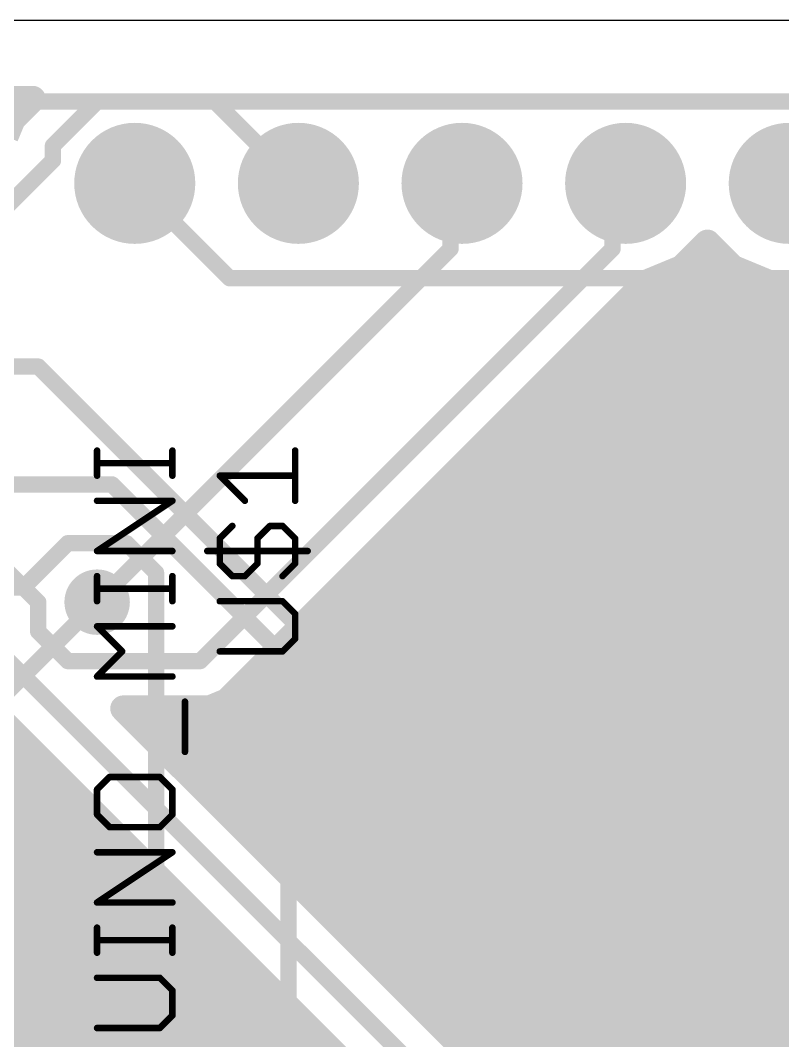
# Model space of a CAD drawing. Extents: x -9 to 55.5, y -1.4 to 36.5.
# Drawn here: x 22.35 to 34.19, y 19.71 to 35.55 of the extents above; entities that cross this region are included whole.
import ezdxf

# ---------------------------------------------------------------- set-up
doc = ezdxf.new("R2010")
doc.units = 0
for name, color, linetype in [('1', 22, 'CONTINUOUS'), ('16', 175, 'CONTINUOUS'), ('17', 82, 'CONTINUOUS'), ('18', 82, 'CONTINUOUS'), ('20', 7, 'CONTINUOUS'), ('25', 253, 'CONTINUOUS'), ('27', 253, 'CONTINUOUS')]:
    doc.layers.add(name, color=color, linetype=linetype)

# ---------------------------------------------------------------- blocks, each defined once
blk = doc.blocks.new('ROUNDP')
at = {"const_width": 0.5}
blk.add_lwpolyline([(0, -0.25, 1), (0, 0.25, 1), (0, -0.25)], format="xyb", dxfattribs=at)
blk = doc.blocks.new('ROUNDV')
at = {"const_width": 0.5}
blk.add_lwpolyline([(0, -0.25, 1), (0, 0.25, 1), (0, -0.25)], format="xyb", dxfattribs=at)

msp = doc.modelspace()

# ---------------------------------------------------------------- linework, layer by layer
at = {"layer": '1'}
for points, const_width in [([(20.3454, 34.29), (40.005, 34.29)], 0.254), ([(24.13, 33.02), (25.6032, 31.5468)], 0.254), ([(46.1636, 19.1147), (33.6846, 31.5937)], 0.4064), ([(33.6846, 31.5937), (33.9818, 31.4706)], 0.4064), ([(25.6032, 31.5468), (32.6898, 31.5468)], 0.254), ([(32.6898, 31.5468), (45.72, 18.5166)], 0.254), ([(33.9818, 31.4706), (34.5982, 31.4706)], 0.4064), ([(33.9855, 31.2928), (54.3308, 31.2928)], 0.4064), ([(22.6314, 30.1752), (10.0584, 30.1752)], 0.254), ([(31.5468, 21.2598), (22.6314, 30.1752)], 0.254), ([(23.7744, 28.3464), (10.9728, 28.3464)], 0.254), ([(26.5176, 25.6032), (23.7744, 28.3464)], 0.254), ([(23.0886, 27.432), (22.4028, 26.7462)], 0.254), ([(24.003, 27.432), (23.0886, 27.432)], 0.254), ([(24.4602, 26.9748), (24.003, 27.432)], 0.254), ([(24.4602, 18.0594), (24.4602, 26.9748)], 0.254), ([(22.4028, 26.7462), (11.6586, 26.7462)], 0.254), ([(23.5458, 26.5176), (20.3454, 23.3172)], 0.254), ([(26.5176, 17.8308), (26.5176, 25.6032)], 0.254), ([(31.5468, 17.8308), (31.5468, 21.2598)], 0.254)]:
    msp.add_lwpolyline(points, dxfattribs=dict(at, const_width=const_width))
for points, const_width in [([(24.1749, 33.0649, 1), (24.0851, 32.9751)], 0.127), ([(33.7564, 31.6656, 1), (33.6128, 31.5219)], 0.2032), ([(33.7235, 31.6876, 1), (33.6457, 31.4998)], 0.2032), ([(25.6032, 31.6103, 1), (25.6032, 31.4833)], 0.127), ([(25.5583, 31.5019, 1), (25.6481, 31.5917)], 0.127), ([(32.7347, 31.5917, 1), (32.6449, 31.5019)], 0.127), ([(32.6898, 31.4833, 1), (32.6898, 31.6103)], 0.127), ([(33.9818, 31.5722, 1), (33.9818, 31.369)], 0.2032), ([(33.9429, 31.3767, 1), (34.0207, 31.5645)], 0.2032), ([(33.9855, 31.3944, 1), (33.9855, 31.1912)], 0.2032), ([(22.6763, 30.2201, 1), (22.5865, 30.1303)], 0.127), ([(22.6314, 30.1117, 1), (22.6314, 30.2387)], 0.127), ([(23.8193, 28.3913, 1), (23.7295, 28.3015)], 0.127), ([(23.7744, 28.2829, 1), (23.7744, 28.4099)], 0.127), ([(23.0886, 27.4955, 1), (23.0886, 27.3685)], 0.127), ([(23.1335, 27.3871, 1), (23.0437, 27.4769)], 0.127), ([(24.0479, 27.4769, 1), (23.9581, 27.3871)], 0.127), ([(24.003, 27.3685, 1), (24.003, 27.4955)], 0.127), ([(24.5237, 26.9748, 1), (24.3967, 26.9748)], 0.127), ([(24.4153, 26.9299, 1), (24.5051, 27.0197)], 0.127), ([(22.3579, 26.7911, 1), (22.4477, 26.7013)], 0.127), ([(22.4028, 26.6827, 1), (22.4028, 26.8097)], 0.127), ([(23.5907, 26.4727, 1), (23.5009, 26.5625)], 0.127), ([(26.5811, 25.6032, 1), (26.4541, 25.6032)], 0.127), ([(26.4727, 25.5583, 1), (26.5625, 25.6481)], 0.127), ([(31.6103, 21.2598, 1), (31.4833, 21.2598)], 0.127), ([(31.5019, 21.2149, 1), (31.5917, 21.3047)], 0.127)]:
    msp.add_lwpolyline(points, format="xyb", dxfattribs=dict(at, const_width=const_width))
at = {"layer": '16'}
for points, const_width in [([(19.9304, 34.3308), (22.5449, 34.3308)], 0.4064), ([(22.5449, 34.3308), (22.2355, 34.0215)], 0.4064), ([(23.5458, 34.29), (22.86, 33.6042)], 0.254), ([(25.3746, 34.29), (23.5458, 34.29)], 0.254), ([(26.5176, 33.147), (25.3746, 34.29)], 0.254), ([(20.1236, 34.1376), (22.3517, 34.1376)], 0.4064), ([(22.2355, 34.0215), (22.1234, 33.7507)], 0.4064), ([(22.86, 33.6042), (22.86, 33.3756)], 0.254), ([(22.86, 33.3756), (20.1168, 30.6324)], 0.254), ([(26.5176, 33.147), (26.67, 33.02)], 0.254), ([(29.0322, 32.9184), (29.21, 33.02)], 0.254), ([(31.5468, 32.9184), (31.75, 33.02)], 0.254), ([(29.0322, 32.9184), (29.0322, 32.004)], 0.254), ([(31.5468, 32.9184), (31.5468, 32.004)], 0.254), ([(32.6277, 31.7065), (33.02, 32.0988)], 0.4064), ([(33.02, 32.0988), (33.4123, 31.7065)], 0.4064), ([(29.0322, 32.004), (23.5458, 26.5176)], 0.254), ([(31.5468, 32.004), (25.146, 25.6032)], 0.254), ([(32.0582, 31.4706), (32.6277, 31.7065)], 0.4064), ([(32.6101, 31.6992), (33.4299, 31.6992)], 0.4064), ([(33.4123, 31.7065), (33.9818, 31.4706)], 0.4064), ([(25.5633, 24.9787), (31.9641, 31.3795)], 0.4064), ([(31.9641, 31.3795), (32.0551, 31.4706)], 0.4064), ([(32.0551, 31.4706), (32.0582, 31.4706)], 0.4064), ([(33.9818, 31.4706), (34.5982, 31.4706)], 0.4064), ([(31.8773, 31.2928), (54.3308, 31.2928)], 0.4064), ([(31.4709, 30.8864), (54.3308, 30.8864)], 0.4064), ([(31.0645, 30.48), (54.3308, 30.48)], 0.4064), ([(22.6314, 26.5176), (18.9738, 30.1752)], 0.254), ([(30.6581, 30.0736), (54.3308, 30.0736)], 0.4064), ([(30.2517, 29.6672), (54.3308, 29.6672)], 0.4064), ([(29.8453, 29.2608), (54.3308, 29.2608)], 0.4064), ([(29.0322, 18.7452), (18.5166, 29.2608)], 0.254), ([(29.4389, 28.8544), (54.3308, 28.8544)], 0.4064), ([(29.0325, 28.448), (54.3308, 28.448)], 0.4064), ([(18.5925, 28.1432), (27.9873, 18.7484)], 0.4064), ([(28.6261, 28.0416), (54.3308, 28.0416)], 0.4064), ([(28.2197, 27.6352), (54.3308, 27.6352)], 0.4064), ([(27.8133, 27.2288), (54.3308, 27.2288)], 0.4064), ([(27.4069, 26.8224), (54.3308, 26.8224)], 0.4064), ([(22.6314, 26.0604), (22.6314, 26.5176)], 0.254), ([(27.0005, 26.416), (54.3308, 26.416)], 0.4064), ([(23.0886, 25.6032), (22.6314, 26.0604)], 0.254), ([(26.5941, 26.0096), (54.3308, 26.0096)], 0.4064), ([(25.146, 25.6032), (23.0886, 25.6032)], 0.254), ([(26.1877, 25.6032), (54.3308, 25.6032)], 0.4064), ([(25.7813, 25.1968), (54.3308, 25.1968)], 0.4064), ([(29.4495, 19.3697), (23.9525, 24.8666)], 0.4064), ([(23.9525, 24.8666), (25.2925, 24.8666)], 0.4064), ([(25.2925, 24.8666), (25.5633, 24.9787)], 0.4064), ([(24.0287, 24.7904), (54.3308, 24.7904)], 0.4064), ([(20.0097, 24.384), (22.3517, 24.384)], 0.4064), ([(24.4351, 24.384), (54.3308, 24.384)], 0.4064), ([(17.4244, 23.9776), (22.7581, 23.9776)], 0.4064), ([(24.8415, 23.9776), (54.3308, 23.9776)], 0.4064), ([(17.4244, 23.5712), (23.1645, 23.5712)], 0.4064), ([(25.2479, 23.5712), (54.3308, 23.5712)], 0.4064), ([(17.4244, 23.1648), (23.5709, 23.1648)], 0.4064), ([(25.6543, 23.1648), (54.3308, 23.1648)], 0.4064), ([(17.4244, 22.7584), (23.9773, 22.7584)], 0.4064), ([(26.0607, 22.7584), (54.3308, 22.7584)], 0.4064), ([(17.4244, 22.352), (24.3837, 22.352)], 0.4064), ([(26.4671, 22.352), (54.3308, 22.352)], 0.4064), ([(17.7295, 21.9456), (24.7901, 21.9456)], 0.4064), ([(26.8735, 21.9456), (54.3308, 21.9456)], 0.4064), ([(18.1359, 21.5392), (25.1965, 21.5392)], 0.4064), ([(27.2799, 21.5392), (54.3308, 21.5392)], 0.4064), ([(18.5423, 21.1328), (25.6029, 21.1328)], 0.4064), ([(27.6863, 21.1328), (54.3308, 21.1328)], 0.4064), ([(18.9487, 20.7264), (26.0093, 20.7264)], 0.4064), ([(28.0927, 20.7264), (54.3308, 20.7264)], 0.4064), ([(19.3551, 20.32), (26.4157, 20.32)], 0.4064), ([(28.4991, 20.32), (54.3308, 20.32)], 0.4064), ([(19.7615, 19.9136), (26.8221, 19.9136)], 0.4064), ([(28.9055, 19.9136), (54.3308, 19.9136)], 0.4064), ([(20.1679, 19.5072), (27.2285, 19.5072)], 0.4064), ([(29.3119, 19.5072), (54.3308, 19.5072)], 0.4064)]:
    msp.add_lwpolyline(points, dxfattribs=dict(at, const_width=const_width))
for points, const_width in [([(22.6167, 34.259, 1), (22.4731, 34.4026)], 0.2032), ([(22.5449, 34.2292, 1), (22.5449, 34.4324)], 0.2032), ([(23.5458, 34.3535, 1), (23.5458, 34.2265)], 0.127), ([(23.5907, 34.2451, 1), (23.5009, 34.3349)], 0.127), ([(25.4195, 34.3349, 1), (25.3297, 34.2451)], 0.127), ([(25.3746, 34.2265, 1), (25.3746, 34.3535)], 0.127), ([(22.3294, 33.9826, 1), (22.1417, 34.0603)], 0.2032), ([(22.3517, 34.036, 1), (22.3517, 34.2392)], 0.2032), ([(22.1637, 34.0933, 1), (22.3074, 33.9496)], 0.2032), ([(22.9235, 33.6042, 1), (22.7965, 33.6042)], 0.127), ([(22.8151, 33.6491, 1), (22.9049, 33.5593)], 0.127), ([(22.7965, 33.3756, 1), (22.9235, 33.3756)], 0.127), ([(22.9049, 33.3307, 1), (22.8151, 33.4205)], 0.127), ([(26.5583, 33.1958, 1), (26.4769, 33.0982)], 0.127), ([(26.4727, 33.1021, 1), (26.5625, 33.1919)], 0.127), ([(26.6293, 32.9712, 1), (26.7107, 33.0688)], 0.127), ([(29.2415, 32.9649, 1), (29.1785, 33.0751)], 0.127), ([(31.7784, 32.9632, 1), (31.7216, 33.0768)], 0.127), ([(29.0957, 32.9184, 1), (28.9687, 32.9184)], 0.127), ([(29.0007, 32.9735, 1), (29.0637, 32.8633)], 0.127), ([(31.6103, 32.9184, 1), (31.4833, 32.9184)], 0.127), ([(31.5184, 32.9752, 1), (31.5752, 32.8616)], 0.127), ([(33.0918, 32.1707, 1), (32.9482, 32.027)], 0.2032), ([(33.0918, 32.027, 1), (32.9482, 32.1707)], 0.2032), ([(28.9687, 32.004, 1), (29.0957, 32.004)], 0.127), ([(29.0771, 31.9591, 1), (28.9873, 32.0489)], 0.127), ([(31.4833, 32.004, 1), (31.6103, 32.004)], 0.127), ([(31.5917, 31.9591, 1), (31.5019, 32.0489)], 0.127), ([(32.6101, 31.8008, 1), (32.6101, 31.5976)], 0.2032), ([(32.5558, 31.7783, 1), (32.6995, 31.6346)], 0.2032), ([(32.6665, 31.6126, 1), (32.5888, 31.8003)], 0.2032), ([(33.4512, 31.8003, 1), (33.3735, 31.6126)], 0.2032), ([(33.3405, 31.6346, 1), (33.4842, 31.7783)], 0.2032), ([(33.4299, 31.5976, 1), (33.4299, 31.8008)], 0.2032), ([(31.8922, 31.4514, 1), (32.0359, 31.3077)], 0.2032), ([(32.0359, 31.3077, 1), (31.8922, 31.4514)], 0.2032), ([(32.0551, 31.5722, 1), (32.0551, 31.369)], 0.2032), ([(32.0193, 31.5645, 1), (32.0971, 31.3767)], 0.2032), ([(32.1269, 31.3988, 1), (31.9833, 31.5424)], 0.2032), ([(32.0582, 31.369, 1), (32.0582, 31.5722)], 0.2032), ([(33.9818, 31.5722, 1), (33.9818, 31.369)], 0.2032), ([(33.9429, 31.3767, 1), (34.0207, 31.5645)], 0.2032), ([(31.8773, 31.3944, 1), (31.8773, 31.1912)], 0.2032), ([(31.4709, 30.988, 1), (31.4709, 30.7848)], 0.2032), ([(31.0645, 30.5816, 1), (31.0645, 30.3784)], 0.2032), ([(30.6581, 30.1752, 1), (30.6581, 29.972)], 0.2032), ([(30.2517, 29.7688, 1), (30.2517, 29.5656)], 0.2032), ([(29.8453, 29.3624, 1), (29.8453, 29.1592)], 0.2032), ([(29.4389, 28.956, 1), (29.4389, 28.7528)], 0.2032), ([(29.0325, 28.5496, 1), (29.0325, 28.3464)], 0.2032), ([(28.6261, 28.1432, 1), (28.6261, 27.94)], 0.2032), ([(28.2197, 27.7368, 1), (28.2197, 27.5336)], 0.2032), ([(27.8133, 27.3304, 1), (27.8133, 27.1272)], 0.2032), ([(27.4069, 26.924, 1), (27.4069, 26.7208)], 0.2032), ([(22.6949, 26.5176, 1), (22.5679, 26.5176)], 0.127), ([(22.5865, 26.4727, 1), (22.6763, 26.5625)], 0.127), ([(23.5009, 26.5625, 1), (23.5907, 26.4727)], 0.127), ([(27.0005, 26.5176, 1), (27.0005, 26.3144)], 0.2032), ([(22.6763, 26.1053, 1), (22.5865, 26.0155)], 0.127), ([(26.5941, 26.1112, 1), (26.5941, 25.908)], 0.2032), ([(22.5679, 26.0604, 1), (22.6949, 26.0604)], 0.127), ([(23.0886, 25.6667, 1), (23.0886, 25.5397)], 0.127), ([(23.0437, 25.5583, 1), (23.1335, 25.6481)], 0.127), ([(25.1011, 25.6481, 1), (25.1909, 25.5583)], 0.127), ([(25.146, 25.5397, 1), (25.146, 25.6667)], 0.127), ([(26.1877, 25.7048, 1), (26.1877, 25.5016)], 0.2032), ([(25.7813, 25.2984, 1), (25.7813, 25.0952)], 0.2032), ([(23.9525, 24.9682, 1), (23.9525, 24.765)], 0.2032), ([(24.0243, 24.9384, 1), (23.8807, 24.7948)], 0.2032), ([(25.2536, 24.9605, 1), (25.3314, 24.7727)], 0.2032), ([(25.2925, 24.765, 1), (25.2925, 24.9682)], 0.2032), ([(25.4914, 25.0506, 1), (25.6351, 24.9069)], 0.2032), ([(25.6021, 24.8849, 1), (25.5244, 25.0726)], 0.2032), ([(24.0287, 24.892, 1), (24.0287, 24.6888)], 0.2032), ([(22.3517, 24.2824, 1), (22.3517, 24.4856)], 0.2032), ([(24.4351, 24.4856, 1), (24.4351, 24.2824)], 0.2032), ([(22.7581, 23.876, 1), (22.7581, 24.0792)], 0.2032), ([(24.8415, 24.0792, 1), (24.8415, 23.876)], 0.2032), ([(23.1645, 23.4696, 1), (23.1645, 23.6728)], 0.2032), ([(25.2479, 23.6728, 1), (25.2479, 23.4696)], 0.2032), ([(23.5709, 23.0632, 1), (23.5709, 23.2664)], 0.2032), ([(25.6543, 23.2664, 1), (25.6543, 23.0632)], 0.2032), ([(23.9773, 22.6568, 1), (23.9773, 22.86)], 0.2032), ([(26.0607, 22.86, 1), (26.0607, 22.6568)], 0.2032), ([(24.3837, 22.2504, 1), (24.3837, 22.4536)], 0.2032), ([(26.4671, 22.4536, 1), (26.4671, 22.2504)], 0.2032), ([(24.7901, 21.844, 1), (24.7901, 22.0472)], 0.2032), ([(26.8735, 22.0472, 1), (26.8735, 21.844)], 0.2032), ([(25.1965, 21.4376, 1), (25.1965, 21.6408)], 0.2032), ([(27.2799, 21.6408, 1), (27.2799, 21.4376)], 0.2032), ([(25.6029, 21.0312, 1), (25.6029, 21.2344)], 0.2032), ([(27.6863, 21.2344, 1), (27.6863, 21.0312)], 0.2032), ([(26.0093, 20.6248, 1), (26.0093, 20.828)], 0.2032), ([(28.0927, 20.828, 1), (28.0927, 20.6248)], 0.2032), ([(26.4157, 20.2184, 1), (26.4157, 20.4216)], 0.2032), ([(28.4991, 20.4216, 1), (28.4991, 20.2184)], 0.2032), ([(26.8221, 19.812, 1), (26.8221, 20.0152)], 0.2032), ([(28.9055, 20.0152, 1), (28.9055, 19.812)], 0.2032)]:
    msp.add_lwpolyline(points, format="xyb", dxfattribs=dict(at, const_width=const_width))
at = {"layer": '20'}
msp.add_line((55.55, 35.55), (0, 35.55), dxfattribs=at)
at = {"layer": '25', "const_width": 0.1016}
for points in [[(26.6192, 28.0914), (26.6192, 28.871)], [(25.8396, 28.0914), (25.4498, 28.4812)], [(25.4498, 28.4812), (26.6192, 28.4812)], [(25.4498, 27.5067), (25.6447, 27.7016)], [(26.2294, 27.7016), (26.0345, 27.5067)], [(26.4243, 27.7016), (26.2294, 27.7016)], [(26.6192, 27.5067), (26.4243, 27.7016)], [(25.4498, 27.1169), (25.4498, 27.5067)], [(26.0345, 27.5067), (26.0345, 27.1169)], [(26.6192, 27.1169), (26.6192, 27.5067)], [(25.2549, 27.3118), (26.8141, 27.3118)], [(25.6447, 26.922), (25.4498, 27.1169)], [(26.0345, 27.1169), (25.8396, 26.922)], [(26.4243, 26.922), (26.6192, 27.1169)], [(25.8396, 26.922), (25.6447, 26.922)], [(26.4243, 26.5322), (25.4498, 26.5322)], [(26.6192, 26.3373), (26.4243, 26.5322)], [(26.6192, 25.9475), (26.6192, 26.3373)], [(26.4243, 25.7526), (26.6192, 25.9475)], [(25.4498, 25.7526), (26.4243, 25.7526)]]:
    msp.add_lwpolyline(points, dxfattribs=at)
at = {"layer": '25', "const_width": 0.0508}
for points in [[(26.6446, 28.871, 1), (26.5938, 28.871)], [(25.4678, 28.4992, 1), (25.4318, 28.4632)], [(25.4498, 28.5066, 1), (25.4498, 28.4558)], [(26.6192, 28.4558, 1), (26.6192, 28.5066)], [(25.8216, 28.0734, 1), (25.8576, 28.1094)], [(26.5938, 28.0914, 1), (26.6446, 28.0914)], [(25.6627, 27.6836, 1), (25.6267, 27.7196)], [(26.2294, 27.727, 1), (26.2294, 27.6762)], [(26.2474, 27.6836, 1), (26.2114, 27.7196)], [(26.4423, 27.7196, 1), (26.4063, 27.6836)], [(26.4243, 27.6762, 1), (26.4243, 27.727)], [(25.4318, 27.5247, 1), (25.4678, 27.4887)], [(25.4752, 27.5067, 1), (25.4244, 27.5067)], [(26.0165, 27.5247, 1), (26.0525, 27.4887)], [(26.0599, 27.5067, 1), (26.0091, 27.5067)], [(26.6446, 27.5067, 1), (26.5938, 27.5067)], [(26.6012, 27.4887, 1), (26.6372, 27.5247)], [(25.2549, 27.3372, 1), (25.2549, 27.2864)], [(26.8141, 27.2864, 1), (26.8141, 27.3372)], [(25.4678, 27.1349, 1), (25.4318, 27.0989)], [(25.4244, 27.1169, 1), (25.4752, 27.1169)], [(26.0091, 27.1169, 1), (26.0599, 27.1169)], [(26.0525, 27.0989, 1), (26.0165, 27.1349)], [(26.5938, 27.1169, 1), (26.6446, 27.1169)], [(26.6372, 27.0989, 1), (26.6012, 27.1349)], [(25.6447, 26.9474, 1), (25.6447, 26.8966)], [(25.6267, 26.904, 1), (25.6627, 26.94)], [(25.8216, 26.94, 1), (25.8576, 26.904)], [(25.8396, 26.8966, 1), (25.8396, 26.9474)], [(26.4063, 26.94, 1), (26.4423, 26.904)], [(25.4498, 26.5576, 1), (25.4498, 26.5068)], [(26.4423, 26.5502, 1), (26.4063, 26.5142)], [(26.4243, 26.5068, 1), (26.4243, 26.5576)], [(26.6446, 26.3373, 1), (26.5938, 26.3373)], [(26.6012, 26.3193, 1), (26.6372, 26.3553)], [(26.6372, 25.9295, 1), (26.6012, 25.9655)], [(26.5938, 25.9475, 1), (26.6446, 25.9475)], [(25.4498, 25.778, 1), (25.4498, 25.7272)], [(26.4063, 25.7706, 1), (26.4423, 25.7346)], [(26.4243, 25.7272, 1), (26.4243, 25.778)]]:
    msp.add_lwpolyline(points, format="xyb", dxfattribs=at)
at = {"layer": '27', "const_width": 0.1016}
for points in [[(23.5448, 28.4812), (23.5448, 28.871)], [(24.7142, 28.4812), (24.7142, 28.871)], [(24.7142, 28.6761), (23.5448, 28.6761)], [(23.5448, 27.3118), (24.7142, 28.0914)], [(24.7142, 28.0914), (23.5448, 28.0914)], [(24.7142, 27.3118), (23.5448, 27.3118)], [(23.5448, 26.5322), (23.5448, 26.922)], [(24.7142, 26.5322), (24.7142, 26.922)], [(24.7142, 26.7271), (23.5448, 26.7271)], [(23.9346, 25.7526), (23.5448, 26.1424)], [(23.5448, 26.1424), (24.7142, 26.1424)], [(23.5448, 25.3628), (23.9346, 25.7526)], [(24.7142, 25.3628), (23.5448, 25.3628)], [(24.9091, 24.1934), (24.9091, 24.973)], [(23.7397, 23.8036), (23.5448, 23.6087)], [(24.5193, 23.8036), (23.7397, 23.8036)], [(24.7142, 23.6087), (24.5193, 23.8036)], [(23.5448, 23.6087), (23.5448, 23.2189)], [(24.7142, 23.2189), (24.7142, 23.6087)], [(23.5448, 23.2189), (23.7397, 23.024)], [(24.5193, 23.024), (24.7142, 23.2189)], [(23.7397, 23.024), (24.5193, 23.024)], [(23.5448, 21.8546), (24.7142, 22.6342)], [(24.7142, 22.6342), (23.5448, 22.6342)], [(24.7142, 21.8546), (23.5448, 21.8546)], [(23.5448, 21.075), (23.5448, 21.4648)], [(24.7142, 21.075), (24.7142, 21.4648)], [(24.7142, 21.2699), (23.5448, 21.2699)], [(24.5193, 20.6852), (23.5448, 20.6852)], [(24.7142, 20.4903), (24.5193, 20.6852)], [(24.7142, 20.1005), (24.7142, 20.4903)], [(24.5193, 19.9056), (24.7142, 20.1005)], [(23.5448, 19.9056), (24.5193, 19.9056)]]:
    msp.add_lwpolyline(points, dxfattribs=at)
at = {"layer": '27', "const_width": 0.0508}
for points in [[(23.5702, 28.871, 1), (23.5194, 28.871)], [(24.7396, 28.871, 1), (24.6888, 28.871)], [(23.5448, 28.7015, 1), (23.5448, 28.6507)], [(24.7142, 28.6507, 1), (24.7142, 28.7015)], [(23.5194, 28.4812, 1), (23.5702, 28.4812)], [(24.6888, 28.4812, 1), (24.7396, 28.4812)], [(23.5448, 28.1168, 1), (23.5448, 28.066)], [(24.7283, 28.0702, 1), (24.7001, 28.1125)], [(24.7142, 28.066, 1), (24.7142, 28.1168)], [(23.5448, 27.3372, 1), (23.5448, 27.2864)], [(23.5307, 27.3329, 1), (23.5589, 27.2906)], [(24.7142, 27.2864, 1), (24.7142, 27.3372)], [(23.5702, 26.922, 1), (23.5194, 26.922)], [(24.7396, 26.922, 1), (24.6888, 26.922)], [(23.5448, 26.7525, 1), (23.5448, 26.7017)], [(24.7142, 26.7017, 1), (24.7142, 26.7525)], [(23.5194, 26.5322, 1), (23.5702, 26.5322)], [(24.6888, 26.5322, 1), (24.7396, 26.5322)], [(23.5628, 26.1603, 1), (23.5268, 26.1244)], [(23.5448, 26.1678, 1), (23.5448, 26.117)], [(24.7142, 26.117, 1), (24.7142, 26.1678)], [(23.9526, 25.7346, 1), (23.9166, 25.7705)], [(23.9166, 25.7346, 1), (23.9526, 25.7705)], [(23.5448, 25.3882, 1), (23.5448, 25.3374)], [(23.5268, 25.3807, 1), (23.5628, 25.3448)], [(24.7142, 25.3374, 1), (24.7142, 25.3882)], [(24.9345, 24.973, 1), (24.8837, 24.973)], [(24.8837, 24.1934, 1), (24.9345, 24.1934)], [(23.7397, 23.829, 1), (23.7397, 23.7782)], [(23.7577, 23.7856, 1), (23.7217, 23.8215)], [(24.5373, 23.8215, 1), (24.5013, 23.7856)], [(24.5193, 23.7782, 1), (24.5193, 23.829)], [(23.5702, 23.6087, 1), (23.5194, 23.6087)], [(23.5268, 23.6266, 1), (23.5628, 23.5907)], [(24.7396, 23.6087, 1), (24.6888, 23.6087)], [(24.6962, 23.5907, 1), (24.7322, 23.6266)], [(23.5628, 23.2368, 1), (23.5268, 23.2009)], [(23.5194, 23.2189, 1), (23.5702, 23.2189)], [(24.6888, 23.2189, 1), (24.7396, 23.2189)], [(24.7322, 23.2009, 1), (24.6962, 23.2368)], [(23.7397, 23.0494, 1), (23.7397, 22.9986)], [(23.7217, 23.006, 1), (23.7577, 23.0419)], [(24.5013, 23.0419, 1), (24.5373, 23.006)], [(24.5193, 22.9986, 1), (24.5193, 23.0494)], [(23.5448, 22.6596, 1), (23.5448, 22.6088)], [(24.7283, 22.6131, 1), (24.7001, 22.6553)], [(24.7142, 22.6088, 1), (24.7142, 22.6596)], [(23.5448, 21.88, 1), (23.5448, 21.8292)], [(23.5307, 21.8757, 1), (23.5589, 21.8335)], [(24.7142, 21.8292, 1), (24.7142, 21.88)], [(23.5702, 21.4648, 1), (23.5194, 21.4648)], [(24.7396, 21.4648, 1), (24.6888, 21.4648)], [(23.5448, 21.2953, 1), (23.5448, 21.2445)], [(24.7142, 21.2445, 1), (24.7142, 21.2953)], [(23.5194, 21.075, 1), (23.5702, 21.075)], [(24.6888, 21.075, 1), (24.7396, 21.075)], [(23.5448, 20.7106, 1), (23.5448, 20.6598)], [(24.5373, 20.7032, 1), (24.5013, 20.6672)], [(24.5193, 20.6598, 1), (24.5193, 20.7106)], [(24.7396, 20.4903, 1), (24.6888, 20.4903)], [(24.6962, 20.4723, 1), (24.7322, 20.5083)], [(24.6888, 20.1005, 1), (24.7396, 20.1005)], [(24.7322, 20.0825, 1), (24.6962, 20.1185)], [(23.5448, 19.931, 1), (23.5448, 19.8802)], [(24.5013, 19.9236, 1), (24.5373, 19.8876)], [(24.5193, 19.8802, 1), (24.5193, 19.931)]]:
    msp.add_lwpolyline(points, format="xyb", dxfattribs=at)

# ---------------------------------------------------------------- block references
at = {"layer": '17', "xscale": 1.8796, "yscale": 1.8796, "rotation": 270}
for p in [(24.13, 33.02), (24.13, 33.02), (26.67, 33.02), (26.67, 33.02), (29.21, 33.02), (29.21, 33.02), (31.75, 33.02), (31.75, 33.02), (34.29, 33.02), (34.29, 33.02)]:
    msp.add_blockref('ROUNDP', p, dxfattribs=at)
at = {"layer": '18', "xscale": 1.016, "yscale": 1.016}
msp.add_blockref('ROUNDV', (23.5458, 26.5176), dxfattribs=at)
msp.add_blockref('ROUNDV', (23.5458, 26.5176), dxfattribs=at)

doc.saveas('drawing.dxf')
